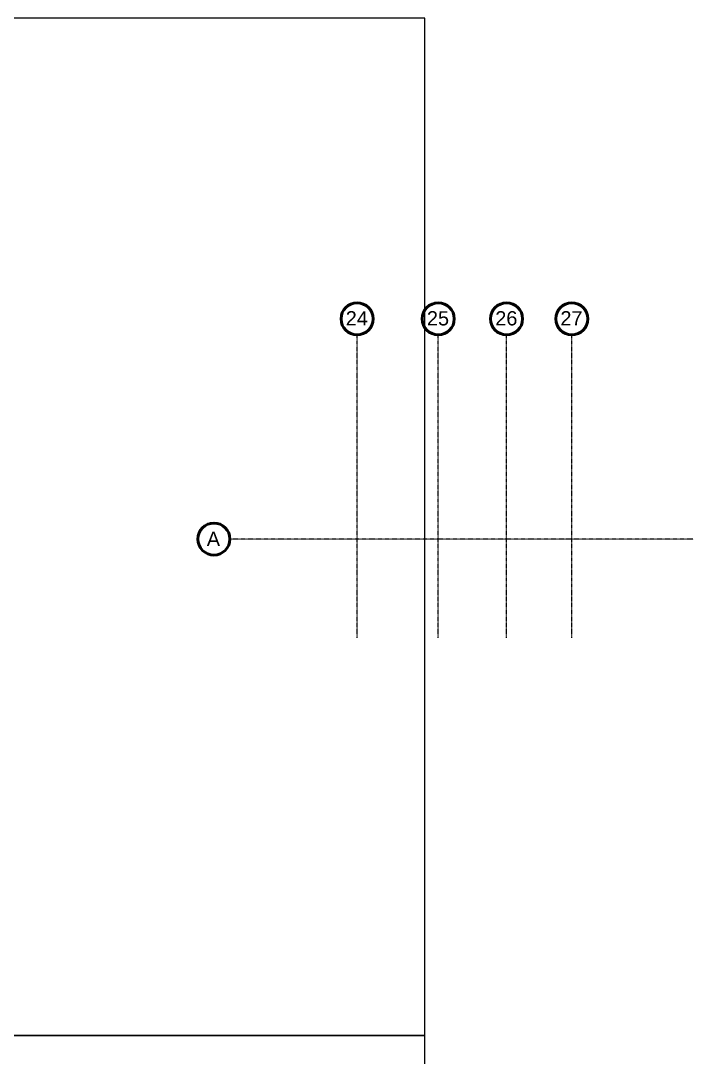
# Model space of a CAD drawing. Header units: millimetres. Extents: x -70132 to 394080, y -1879526 to 121974.
# Drawn here: x 299631 to 394080, y -1453672 to -1308031 of the extents above; entities that cross this region are included whole.
import ezdxf

# ---------------------------------------------------------------- set-up
doc = ezdxf.new("R2010")
doc.units = ezdxf.units.MM
doc.linetypes.add('DPA_Grid _ Level 100', pattern=[10, 5.5, -1.6, 1.3, -1.6])
doc.layers.add('S-GRID-IDEN', color=3, linetype='Continuous', lineweight=50)
doc.styles.add('Arial_1', font='arial.ttf', dxfattribs={"height": 2000})

# ---------------------------------------------------------------- blocks, each defined once
blk = doc.blocks.new('Grid - 100 Scale-586761-4130-01 INTERMIDATE LEVEL PLAN - REFLECTED CEILING')
at = {"layer": 'S-GRID-IDEN'}
blk.add_circle((0, 0), 4.5, dxfattribs=at)
blk = doc.blocks.new('A$C1d97255a')
at = {"layer": 'Defpoints', "color": 250, "linetype": 'DPA_Grid _ Level 100'}
for p, q in [((354064.2, -7840.8), (354064.2, 34736)), ((365464.2, -7840.8), (365464.2, 34736)), ((375064.2, -7840.8), (375064.2, 34736)), ((384214.2, -7840.8), (384214.2, 34736)), ((401276.9, 6050), (336206.5, 6050))]:
    blk.add_line(p, q, dxfattribs=at)
at = {"layer": 'Defpoints', "color": 250, "xscale": 499.9999999999994, "yscale": 499.9999999999994, "zscale": 499.9999999999994}
for p in [(354064.2, 36986), (365464.2, 36986), (375064.2, 36986), (384214.2, 36986)]:
    blk.add_blockref('Grid - 100 Scale-586761-4130-01 INTERMIDATE LEVEL PLAN - REFLECTED CEILING', p, dxfattribs=at)
at = {"layer": 'Defpoints', "color": 250, "xscale": 499.9999999999994, "yscale": 499.9999999999994, "zscale": 499.9999999999994, "rotation": 89.99999999999976}
blk.add_blockref('Grid - 100 Scale-586761-4130-01 INTERMIDATE LEVEL PLAN - REFLECTED CEILING', (333956.5, 6050), dxfattribs=at)
at = {"layer": 'Defpoints', "color": 250, "lineweight": 9, "char_height": 2000, "attachment_point": 1, "style": 'Arial_1'}
for s, insert, width in [('24', (352470.2, 38065.5), 3767.931), ('25', (363870.2, 38065.5), 3767.931), ('26', (373470.2, 38065.5), 3767.931), ('27', (382620.2, 38065.5), 3767.931), ('A', (332957.9, 7069.4), 2284.809)]:
    blk.add_mtext(s, dxfattribs=dict(at, insert=insert, width=width))

msp = doc.modelspace()

# ---------------------------------------------------------------- linework, layer by layer
for points in [[(-66720.1, -1450632.9), (356364.1, -1450632.9), (356364.1, -1307668.6), (-66720.1, -1307668.6)], [(-66720.1, -1593597.1), (356364.1, -1593597.1), (356364.1, -1450632.9), (-66720.1, -1450632.9)]]:
    msp.add_lwpolyline(points, close=True)

# ---------------------------------------------------------------- block references
at = {"linetype": 'ByBlock'}
msp.add_blockref('A$C1d97255a', (-7197, -1386905.2), dxfattribs=at)

doc.saveas('drawing.dxf')
